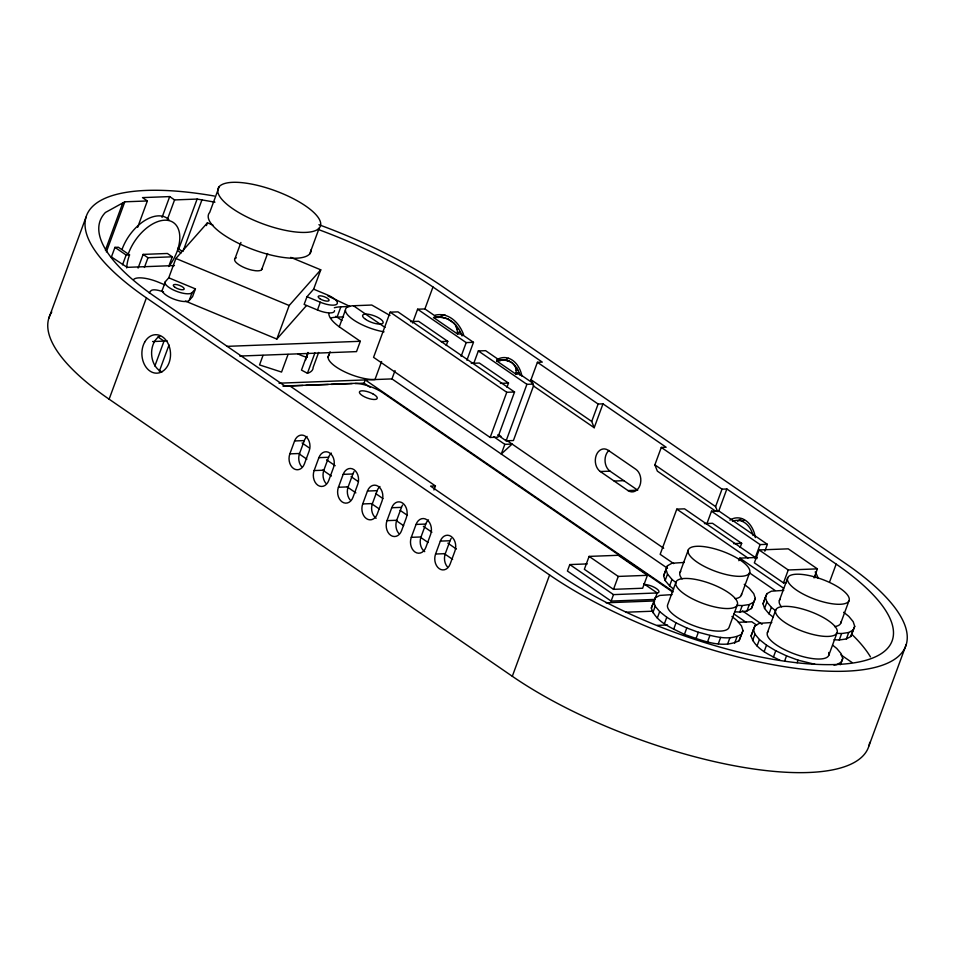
<?xml version="1.0" encoding="UTF-8"?>
<svg xmlns="http://www.w3.org/2000/svg" width="955" height="955" viewBox="0 0 955 955"><rect width="100%" height="100%" fill="white"/><g stroke="black" fill="none" stroke-linecap="round" stroke-linejoin="round"><path stroke-width="1.43" d="M512.799 363.282L516.727 367.83L519.09 372.617L515.748 374.026L496.672 360.906C505.422 357.421 518.804 363.007 515.748 374.026L519.496 373.954L532.974 383.218M48.753 318.421L86.034 217.107M105.396 250.21L122.801 202.914M106.363 251.893L124.795 201.815L147.357 200.956L137.651 227.338M111.353 257.146L114.958 247.369L118.36 247.238L129.534 254.913A38.522 22.538 -55.5 0 0 126.669 267.925M122.527 264.833L126.132 255.045L129.534 254.913M138.093 268.08L143.131 254.4L167.412 253.481L172.27 256.811L168.701 266.529M162.04 217.418L169.704 196.587L174.562 199.917L197.124 199.07L214.947 202.174M144.408 267.46L147.989 257.731L172.27 256.811M167.4 219.364L174.562 199.917M869.718 742.345A221.679 71.804 20.2 0 1 735.875 766.041A221.679 71.804 20.2 0 1 512.31 676.295L109.121 399.19L146.401 297.876A221.679 71.804 20.2 0 1 214.35 196.026M165.43 281.582L162.577 289.329A14.54 4.703 20.2 0 0 172.592 298.617A14.54 4.703 20.2 0 0 189.245 300.395L192.564 296.635L195.417 288.888L168.749 277.821L165.43 281.582A14.54 4.703 20.2 0 0 175.434 290.869A14.54 4.703 20.2 0 0 192.086 292.648L195.417 288.888M178.692 249.148L197.124 199.07M168.749 277.821L175.875 258.471L207.438 222.79L212.905 225.058M182.99 251.38L201.935 199.905M219.22 186.607L209.718 212.416A54.507 17.656 20.2 0 0 253.887 249.84A54.507 17.656 20.2 0 0 311.223 249.565M206.411 225.595L207.438 222.79M154.841 366.052L164.021 341.114A29.068 9.419 20.2 0 0 167.101 340.78M159.318 371.316L169.011 344.994M189.245 300.395L192.086 292.648M234.99 258.614L240.935 242.451M261.646 269.68L267.591 253.517M263.019 355.403L259.521 364.917L281.558 372.068L288.064 354.412M185.377 301.088L276.843 339.061L289.186 305.505L320.761 269.823L290.726 257.361M309.707 253.923L319.197 228.114A54.507 17.656 20.2 0 0 255.009 184.793A54.507 17.656 20.2 0 0 233.426 209.181A54.507 17.656 20.2 0 0 319.197 228.114M320.761 269.823L313.634 289.186L306.985 296.695L304.132 304.442L317.466 309.981A14.54 4.703 20.2 0 0 334.525 310.59M317.466 309.981L320.319 302.234A14.54 4.703 20.2 0 0 336.972 304.012A14.54 4.703 20.2 0 0 326.968 294.725L313.634 289.186M307.976 352.431L301.47 370.098L307.426 373.274A45.064 14.6 20.2 0 0 313.133 367.4L318.624 352.455M305.54 360.071L308.035 353.278M307.426 373.274L314.923 352.896M330.526 318.099A43.608 14.122 20.2 0 1 337.079 317.132L340.875 306.806L349.96 306.46L328.054 296.062M289.854 453.864L294.594 440.959A10.899 8.106 87.8 0 1 305.445 436.292A10.899 8.106 87.8 0 1 309.169 450.975L304.418 463.879A10.899 8.106 87.8 0 1 293.579 468.559A10.899 8.106 87.8 0 1 289.854 453.864L299.56 453.494L304.311 440.589A10.899 8.106 87.8 0 1 307.068 436.423M328.066 357.277L330.096 351.738M339.276 326.801L345.4 310.172M328.807 313.455A43.608 14.122 20.2 0 0 340.875 327.947L360.31 341.293L356.513 351.619L239.729 356.06M314.135 470.564L318.886 457.648A10.899 8.106 87.8 0 1 329.738 452.98A10.899 8.106 87.8 0 1 333.462 467.663L328.711 480.58A10.899 8.106 87.8 0 1 317.86 485.247A10.899 8.106 87.8 0 1 314.135 470.564L323.852 470.194L328.604 457.278A10.899 8.106 87.8 0 1 331.361 453.112M355.117 383.492L364.07 383.158L365.252 379.923L672.965 591.408M390.189 312.166L373.56 357.337L490.154 437.462L497.925 437.175L514.542 391.992L397.96 311.867L390.189 312.166L506.771 392.29L514.542 391.992M381.594 361.539L374.969 379.553A29.068 9.419 20.2 0 1 341.806 370.373A29.068 9.419 20.2 0 1 328.998 355.009M338.428 487.253L343.179 474.349A10.899 8.106 87.8 0 1 354.019 469.669A10.899 8.106 87.8 0 1 357.743 484.364L353.004 497.269A10.899 8.106 87.8 0 1 342.153 501.936A10.899 8.106 87.8 0 1 338.428 487.253L348.145 486.883L352.884 473.978A10.899 8.106 87.8 0 1 354.054 471.639M279.015 383.194L391.968 378.908L395.024 370.612M412.548 322.993L417.61 309.217L424.903 308.943L437.187 317.382C448.85 315.639 458.543 325.679 462.065 335.933M424.784 309.265L432.973 287.001A207.14 67.101 20.2 0 0 318.015 229.391M362.709 503.942L367.46 491.037A10.899 8.106 87.8 0 1 378.311 486.37A10.899 8.106 87.8 0 1 382.036 501.053L377.285 513.957A10.899 8.106 87.8 0 1 366.445 518.637A10.899 8.106 87.8 0 1 362.709 503.942L372.426 503.572L377.177 490.667A10.899 8.106 87.8 0 1 379.935 486.501M446.248 345.495L447.776 341.341L418.624 321.31L410.531 321.62M387.002 520.642L391.753 507.726A10.899 8.106 87.8 0 1 402.604 503.058A10.899 8.106 87.8 0 1 406.329 517.741L401.577 530.658A10.899 8.106 87.8 0 1 390.726 535.325A10.899 8.106 87.8 0 1 387.002 520.642L396.719 520.272L401.47 507.368A10.899 8.106 87.8 0 1 402.64 505.028M461.122 356.37L466.195 342.606L473.477 342.32L466.888 360.226M473.776 363.342L478.336 350.951L485.618 350.676L500.313 360.775M411.295 537.331L416.046 524.426A10.899 8.106 87.8 0 1 426.885 519.747A10.899 8.106 87.8 0 1 430.61 534.442L425.87 547.346A10.899 8.106 87.8 0 1 415.019 552.014A10.899 8.106 87.8 0 1 411.295 537.331L421.012 536.961L425.751 524.056A10.899 8.106 87.8 0 1 428.509 519.89M433.952 489.975L435.432 485.952L289.699 385.796M435.576 554.019L440.327 541.115A10.899 8.106 87.8 0 1 451.178 536.447A10.899 8.106 87.8 0 1 454.902 551.131L450.151 564.035A10.899 8.106 87.8 0 1 439.3 568.714A10.899 8.106 87.8 0 1 435.576 554.019L445.293 553.661L450.044 540.745A10.899 8.106 87.8 0 1 451.214 538.417M506.974 387.229L508.502 383.074L479.35 363.043L471.257 363.354M490.154 437.462L506.771 392.29M504.825 444.35L501.268 454.031L512.119 444.075L504.825 444.35L493.771 436.757M497.639 434.955L506.138 440.804L526.909 384.34L532.735 384.113M715.653 511.188L657.35 471.125L654.867 464.858L661.29 447.429L666.136 447.25L602.987 403.846L594.201 427.721L533.487 385.999L531.004 379.72L537.414 362.303L542.273 362.112L432.973 287.001M533.69 385.438L513.42 440.53L506.138 440.804M594.201 427.721L591.718 421.453L598.128 404.037L602.987 403.846M512.31 676.295L549.591 574.982L146.401 297.876M587.265 563.916L569.789 564.572L567.413 571.03L611.128 601.077L654.843 599.418L657.219 592.96L643.861 583.78M589.104 556.395L584.353 569.299L613.504 589.342L642.643 588.232L647.395 575.328L618.243 555.297L589.104 556.395L618.255 576.426L647.395 575.328M613.504 589.342L618.255 576.426M611.128 601.077L613.504 594.619L657.219 592.96M756.969 558.615L684.568 508.848L676.797 509.146L660.168 554.318L673.669 563.593M731.948 616.5L737.009 620.535L741.474 625.895L743.002 630.575L739.098 640.733C721.801 649.364 701.364 640.065 684.413 634.418C672.225 628.092 655.822 622.35 651.322 608.037L655.214 597.89L659.678 595.431L672.057 594.619M673.657 589.116L669.598 585.881L665.146 580.533L663.618 575.841L665.993 569.395L667.509 565.694L671.974 563.235L684.353 562.435M667.509 565.694L663.618 575.841M652.838 612.716L655.214 606.27L653.698 601.578L655.214 597.89M665.146 580.533L667.521 574.074L665.993 569.395M657.303 618.076L659.678 611.618L655.214 606.27M669.598 585.881L671.974 579.434L667.521 574.074M676.009 582.084L667.7 604.67A32.709 10.589 20.2 0 0 694.309 625.883A32.709 10.589 20.2 0 0 728.999 627.495L737.308 604.909A32.709 10.589 20.2 0 0 694.822 579.291A32.709 10.589 20.2 0 0 687.839 596.278A32.709 10.589 20.2 0 0 737.308 604.909M679.996 572.475L688.304 549.889M664.405 623.734L666.781 617.276L659.678 611.618M706.939 523.591L711.499 511.2L718.793 510.925L767.366 544.314L764.836 551.202M717.575 511.605L715.593 506.592L722.004 489.163L726.862 488.984L836.162 564.107A207.14 67.101 20.2 0 1 836.174 664.501A207.14 67.101 20.2 0 1 559.308 574.612L430.574 486.131L435.432 485.952M673.645 629.309L676.021 622.851L666.781 617.276M718.566 511.534L726.862 488.984M684.413 634.418L686.788 627.972L676.021 622.851M695.98 638.728L698.344 632.27C712.012 635.612 728.247 641.808 741.474 634.275L743.002 630.575M740.137 547.478L741.665 543.335L712.526 523.304L704.42 523.603M707.536 641.927L709.911 635.469M738.836 560.704L739.779 558.126L757.267 557.457M718.303 643.801L720.679 637.355M741.295 595.299L749.603 572.714A32.709 10.589 20.2 0 0 707.118 547.108A32.709 10.589 20.2 0 0 700.134 564.083A32.709 10.589 20.2 0 0 749.603 572.714M755.011 558.365L760.085 544.589L767.366 544.314M814.066 577.906L817.396 568.87L788.245 548.839L759.106 549.949L754.355 562.853L783.506 582.884L786.419 582.777M727.543 644.231L729.918 637.785M734.562 611.797L739.85 612.048L742.214 605.589L749.317 604.539L753.77 602.08L755.298 598.391L753.77 593.7L749.317 588.352L744.243 584.305M734.646 643.181L737.021 636.734M739.85 612.048L746.941 610.997L749.317 604.539M739.098 640.733L741.474 634.275M746.941 610.997L751.406 608.538L755.298 598.391M780.116 660.406C769.109 654.688 754.892 648.827 751.06 635.935L754.951 625.788L759.416 623.328L771.795 622.529M754.951 625.788L751.06 635.935M773.073 617.061L769.014 613.838L764.561 608.478L763.033 603.799L765.409 597.341L766.925 593.64L771.389 591.193L783.769 590.381M766.925 593.64L763.033 603.799M752.576 640.626L754.951 634.168L753.435 629.488M764.561 608.478L766.925 602.032L765.409 597.341M757.04 645.974L759.416 639.528L754.951 634.168M769.014 613.838L771.389 607.38L766.925 602.032M783.506 582.884L788.245 569.98L817.396 568.87M782.551 590.751L783.506 588.173L739.779 558.126M767.438 632.568L775.747 609.982M779.411 600.42L787.72 577.835M764.143 651.632L766.507 645.186L759.416 639.528M773.383 657.207L775.758 650.761L766.507 645.186M784.628 661.039L786.526 655.87L775.758 650.761M797.139 662.758L798.082 660.18L815.021 664.322M829.752 581.523L836.162 564.107M828.737 655.393L837.046 632.807A32.709 10.589 20.2 0 0 794.56 607.201A32.709 10.589 20.2 0 0 787.577 624.176A32.709 10.589 20.2 0 0 837.046 632.807M840.71 623.257L849.019 600.671A32.709 10.589 20.2 0 0 806.533 575.053A32.709 10.589 20.2 0 0 799.55 592.04A32.709 10.589 20.2 0 0 849.019 600.671M833.978 639.755L839.266 639.993L841.63 633.547L848.732 632.497L853.185 630.037L854.713 626.337L853.185 621.657L848.732 616.297L843.659 612.262M839.266 639.993L846.357 638.943L848.732 632.497M840.269 664.764L842.74 658.484L841.212 653.793L836.747 648.445L832.7 645.21M840.83 663.641L842.74 658.484M846.357 638.943L850.81 636.484L853.185 630.037M854.713 626.337L850.81 636.484M868.966 745.819L906.247 644.506M651.322 608.037L652.838 604.336M751.406 608.538L752.922 604.837M149.135 292.839L151.033 290.69A10.899 3.534 20.2 0 1 163.532 292.027M276.843 339.061L306.436 305.612M124.795 201.815L105.432 212.476A207.14 67.101 20.2 0 0 156.119 297.506L284.841 385.975M841.212 662.173L836.759 664.632L833.918 665.05M732.473 521.37L734.514 520.678A21.81 16.211 87.8 0 1 752.254 532.878L753.077 535.528M503.452 360.107L498.331 360.536M473.477 342.32L461.181 333.88L457.541 334.011L433.546 317.526L438.608 317.167M169.704 196.587L142.498 197.613L147.357 200.956M111.711 257.146L127.158 267.352L174.455 265.562M384.053 331.827A29.068 9.419 20.2 0 1 350.234 317.382A29.068 9.419 20.2 0 1 353.445 305.743L371.758 305.039L389.974 315.484M337.079 317.132L343.561 316.881M433.546 317.526L437.187 317.382M435.683 317.287L441.783 317.251M440.124 317.311L444.946 317.896M444.206 317.92L448.026 319.077M447.835 319.089L453.732 323.005M453.541 323.005L456.263 325.667M455.511 325.703L456.86 328.818L458.519 328.747M152.585 341.544L164.021 341.114L157.945 336.936M456.86 328.818L457.541 332.304L460.465 332.197M227.266 346.343L360.31 341.293M441.031 341.604L447.776 341.341M501.494 360.19L505.565 360.166M496.672 360.906L499.107 360.823M504.455 360.202L507.678 360.596M507.177 360.608L509.731 361.384M515.616 367.878L516.727 367.83M516.07 370.206L518.016 370.122M516.082 372.737L519.09 372.617L519.902 375.279M282.919 386.071L353.756 383.373A21.81 7.067 20.2 0 1 382.895 392.839L669.503 589.82A21.81 7.067 20.2 0 1 672.774 592.434M283.551 386.202L302.938 385.474M305.922 385.354L328.281 384.507M331.266 384.399L352.144 383.6M500.396 383.385L508.502 383.074M294.594 440.959L304.311 440.589M318.886 457.648L328.604 457.278M343.179 474.349L352.884 473.978M600.301 471.531L610.018 471.161L637.701 490.19L627.996 490.56L600.301 471.531A11.997 8.917 87.8 0 1 596.207 455.38A11.997 8.917 87.8 0 1 608.132 450.235L635.827 469.263A11.997 8.917 87.8 0 1 639.922 485.427A11.997 8.917 87.8 0 1 627.996 490.56M614.149 481.045L623.866 480.675M367.46 491.037L377.177 490.667M391.753 507.726L401.47 507.368M416.046 524.426L425.751 524.056M440.327 541.115L450.044 540.745M733.571 543.634L741.665 543.335M606.055 602.796L654.748 600.946M625.859 612.227L652.42 611.212M657.171 625.37L667.521 624.976M738.478 622.29L751.776 621.777L756.635 625.119M736.938 605.339L742.214 605.589M836.353 633.296L841.63 633.547M786.526 655.87L798.082 660.18M686.788 627.972L698.344 632.27M306.985 296.695L320.319 302.234M175.875 258.471L289.186 305.505M164.761 284.829L158.518 282.238A21.81 7.067 20.2 0 0 133.533 279.576M509.6 361.384L511.689 362.53M537.414 362.303L598.128 404.037M661.29 447.429L722.004 489.163M531.004 379.72L591.718 421.453M654.867 464.858L715.593 506.592M417.61 309.217L466.195 342.606M478.336 350.951L526.909 384.34M711.499 511.2L760.085 544.589M759.106 549.949L788.245 569.98M676.797 509.146L747.968 558.066M749.556 572.916L775.054 590.453M353.445 305.743L385.02 327.434M840.842 654.808L851.872 662.4M335.802 316.26L341.914 320.45M498.606 434.788L501.065 436.483M505.971 439.849L663.701 548.254M742.393 610.83L762.03 624.319M391.968 378.908L667.521 568.297M733.75 613.814L746.034 622.254M177.714 248.228L182.178 251.296M177.666 250.652L181.02 252.956M364.07 383.158L370.194 387.36M143.131 254.4L147.989 257.731M114.958 247.369L126.132 255.045M569.789 564.572L613.504 594.619M302.102 442.989L309.444 448.038M326.598 459.821L335.169 465.718M351.094 476.652L358.435 481.702M375.59 493.496L382.931 498.546M400.085 510.328L407.427 515.378M423.351 526.324L431.923 532.21M447.847 543.156L456.418 549.053M299.524 454.15L306.865 459.2M322.79 470.147L331.373 476.044M347.286 486.978L355.869 492.876M371.782 503.822L379.135 508.872M396.277 520.654L403.631 525.704M420.773 537.486L428.127 542.536M444.051 553.482L452.622 559.379M771.389 607.38L775.448 610.615M671.974 579.434L676.033 582.657M815.081 575.913L815.797 577.596M457.541 332.304L457.541 334.011M128.483 253.397A36.338 21.261 -55.5 0 1 169.751 220.808A36.338 21.261 -55.5 0 1 169.489 265.645M122.168 249.052A36.338 21.261 -55.5 0 1 168.88 219.734M840.973 621.872A32.709 10.589 20.2 0 1 834.586 626.623M781.5 606.855A32.709 10.589 20.2 0 1 780.199 599.239M828.725 652.468A32.709 10.589 20.2 0 1 796.064 654.509A32.709 10.589 20.2 0 1 768.226 631.386M741.558 593.926A32.709 10.589 20.2 0 1 735.171 598.678M682.085 578.909A32.709 10.589 20.2 0 1 680.784 571.293M742.178 521A21.81 16.211 87.8 0 1 744.232 520.308M318.898 224.7A221.679 71.804 20.2 0 1 442.69 286.631L845.879 563.737A221.679 71.804 20.2 0 1 845.891 671.186A221.679 71.804 20.2 0 1 549.591 574.982M109.121 399.19A221.679 71.804 20.2 0 1 51.773 312.022M852.087 634.586A207.14 67.101 20.2 0 1 870.459 656.909M610.018 471.161A11.997 8.917 87.8 0 1 608.956 450.426M438.524 317.549A34.881 25.94 87.8 0 1 444.935 314.792M737.606 521.263A23.982 17.835 87.8 0 1 741.772 518.601M506.389 359.45A23.982 17.835 87.8 0 1 508.549 358.304M301.529 466.553A10.899 8.106 87.8 0 1 299.56 453.494M325.81 483.254A10.899 8.106 87.8 0 1 323.852 470.194M350.103 499.943A10.899 8.106 87.8 0 1 348.145 486.883M376.151 518.267A10.899 8.106 87.8 0 1 372.426 503.572M398.677 533.332A10.899 8.106 87.8 0 1 396.719 520.272M424.736 551.656A10.899 8.106 87.8 0 1 421.012 536.961M447.25 566.721A10.899 8.106 87.8 0 1 445.293 553.661M815.2 571.926A34.881 25.94 87.8 0 1 818.256 578.408M729.907 520.105A23.982 17.835 87.8 0 1 755.345 537.593M435.217 315.162A34.881 25.94 87.8 0 1 463.605 334.668M496.684 359.82A23.982 17.835 87.8 0 1 521.943 376.27M161.956 371.937A19.255 14.325 87.8 0 1 151.63 354.448A19.255 14.325 87.8 0 1 160.106 335.79M307.247 357.325A13.084 4.238 20.2 0 1 297.865 353.827M262.052 268.522A14.54 4.703 20.2 0 1 255.391 270.719L252.108 270.17A14.54 4.703 20.2 0 1 238.774 264.631L236.542 262.888A14.54 4.703 20.2 0 1 236.303 257.826M656.383 593.139A9.455 3.056 20.2 0 0 657.804 592.924L658.699 592.434A9.455 3.056 20.2 0 0 654.533 587.444A9.455 3.056 20.2 0 0 643.754 584.448M334.322 307.773A43.608 14.122 20.2 0 1 340.875 306.806M372.784 393.794L370.636 392.78A9.455 3.056 20.2 0 0 359.534 392.863A9.455 3.056 20.2 0 0 373.441 399.465A9.455 3.056 20.2 0 0 372.784 393.794M365.586 319.364A10.899 3.534 20.2 0 0 382.824 323.291A10.899 3.534 20.2 0 0 370.206 314.613A10.899 3.534 20.2 0 0 365.586 319.364M144.623 342.248A19.255 14.325 87.8 0 0 154.698 373.023A19.255 14.325 87.8 0 0 169.298 346.522A19.255 14.325 87.8 0 0 144.623 342.248M319.818 298.676A5.814 1.886 20.2 0 0 328.974 300.694A5.814 1.886 20.2 0 0 322.121 296.074A5.814 1.886 20.2 0 0 319.818 298.676M174.944 287.312A5.814 1.886 20.2 0 0 184.088 289.329A5.814 1.886 20.2 0 0 177.248 284.709A5.814 1.886 20.2 0 0 174.944 287.312"/></g></svg>
